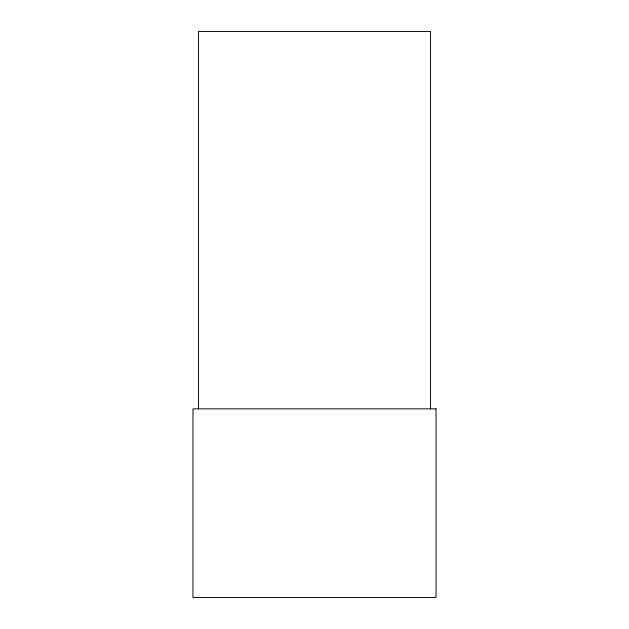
<?xml version="1.0" encoding="UTF-8"?>
<svg xmlns="http://www.w3.org/2000/svg" width="629" height="629" viewBox="0 0 629 629"><rect width="100%" height="100%" fill="white"/><g stroke="black" fill="none" stroke-linecap="round" stroke-linejoin="round"><path stroke-width="0.94" d="M430.535 408.85L430.535 31.45L198.465 31.45L198.465 408.85M436.039 408.85L192.961 408.85L192.961 597.55L436.039 597.55L436.039 408.85"/></g></svg>
